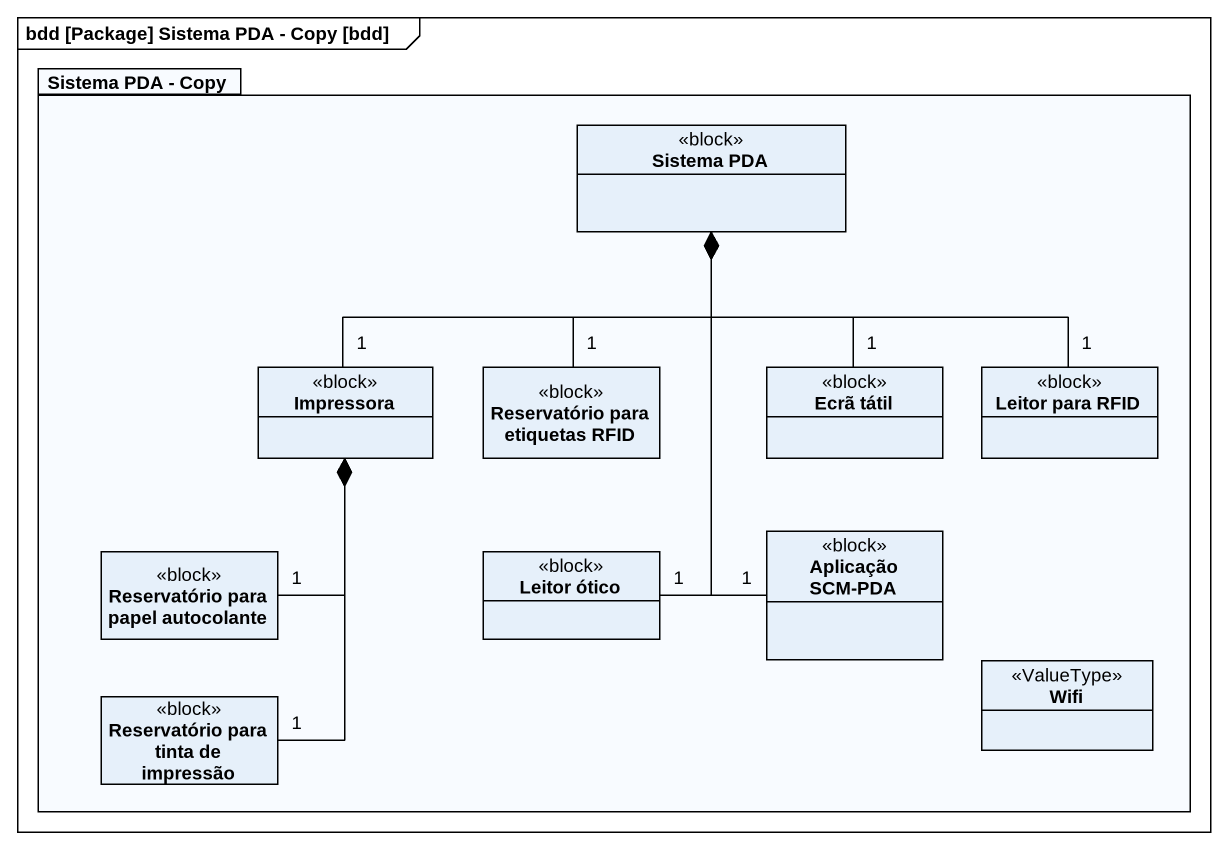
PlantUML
@startuml
mainframe bdd [Package] Sistema PDA - Copy [bdd]
hide circle
hide empty members
package "Sistema PDA - Copy" as Sistema_PDA_Copy {
  class "Sistema PDA" as Sistema_PDA <<block>>
  class Impressora <<block>>
  class "Reservatório para etiquetas RFID" as Reservatório_para_etiquetas <<block>>
  class "Ecrã tátil" as Ecrã_tátil <<block>>
  class "Leitor para RFID" as Leitor_para_RFID <<block>>
  class "Aplicação SCM-PDA" as Aplicação_SCM_PDA <<block>>
  class "Reservatório para papel autocolante" as Reservatório_para_papel <<block>>
  class "Leitor ótico" as Leitor_ótico <<block>>
  class "Reservatório para tinta de impressão" as Reservatório_para_tinta_de <<block>>
  class Wifi <<ValueType>>
}
Impressora "1" -up-* Sistema_PDA
Reservatório_para_etiquetas "1" -up-* Sistema_PDA
Ecrã_tátil "1" -up-* Sistema_PDA
Leitor_para_RFID "1" -up-* Sistema_PDA
Aplicação_SCM_PDA "1" -up-* Sistema_PDA
Reservatório_para_papel "1" -up-* Impressora
Leitor_ótico "1" -up-* Sistema_PDA
Reservatório_para_tinta_de "1" -up-* Impressora
@enduml
